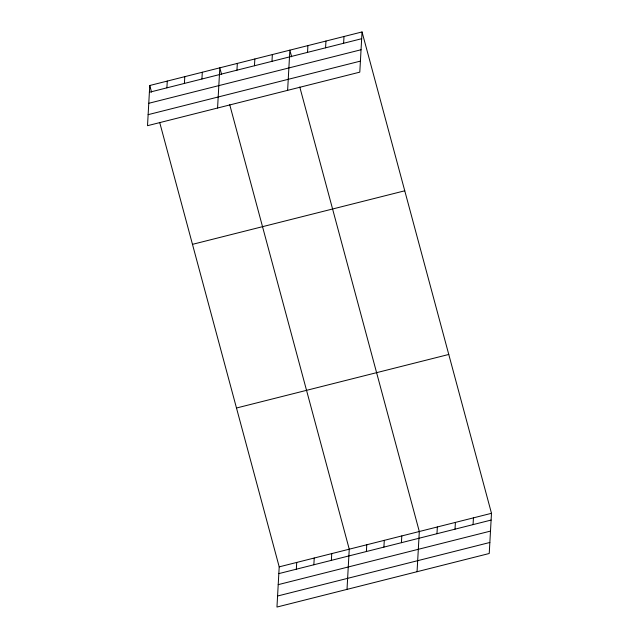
<?xml version="1.0" encoding="UTF-8"?>
<svg xmlns="http://www.w3.org/2000/svg" width="639" height="639" viewBox="0 0 639 639"><rect width="100%" height="100%" fill="white"/><g stroke="black" fill="none" stroke-linecap="round" stroke-linejoin="round"><path stroke-width="0.96" d="M149.766 85.498L147.513 125.691L359.797 72.143L362.041 31.95L149.766 85.498L151.547 92.12M166.899 87.847L167.274 81.081M184.407 83.429L184.791 76.664M201.924 79.004L202.299 72.247M217.572 108.023L219.816 67.83L221.597 74.444M236.949 70.17L237.325 63.413M254.466 65.753L254.841 58.996M271.974 61.336L272.358 54.579M287.622 90.347L289.866 50.154L291.648 56.775M307.535 52.366L307.91 45.609M159.678 122.376L279.203 566.857L276.959 607.05L489.234 553.502L491.487 513.309L362.041 31.95M296.336 569.197L296.72 562.44M325.578 47.813L325.954 41.056M313.853 564.78L314.228 558.023M343.622 43.26L343.998 36.503M331.369 560.363L331.745 553.606M347.009 589.382L349.253 549.189L229.728 104.708M366.395 551.529L366.77 544.763M383.903 547.112L384.287 540.346M401.42 542.695L401.795 535.929M417.059 571.705L419.312 531.512L299.787 87.032M436.972 533.725L437.356 526.959M455.016 529.172L455.399 522.406M473.06 524.619L473.443 517.862M149.382 92.264L361.666 38.715M148.767 103.294L361.051 49.746M148.136 114.661L360.412 61.112M192.483 244.346L404.759 190.797M236.486 408.009L448.77 354.461M279.203 566.857L491.487 513.309M278.828 573.614L491.103 520.066M278.213 584.653L490.488 531.097M277.574 596.019L489.857 542.471"/></g></svg>
